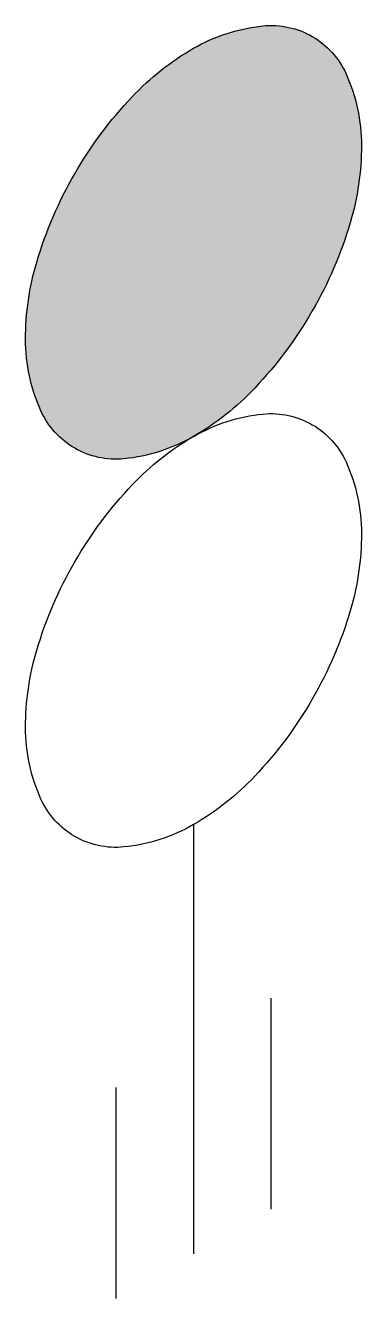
# Model space of a CAD drawing. Header units: millimetres. Extents: x -9887.07 to -9886.75, y -49.56 to -48.35.
import ezdxf

# ---------------------------------------------------------------- set-up
doc = ezdxf.new("R2010")
doc.units = ezdxf.units.MM
doc.header["$LTSCALE"] = 10
doc.layers.add('Tub_iso_componentes', color=2, linetype='Continuous')

msp = doc.modelspace()

# ---------------------------------------------------------------- hatches: boundary and pattern name
at = {"layer": 'Tub_iso_componentes'}
h = msp.add_hatch(color=1, dxfattribs=at)
edge = h.paths.add_edge_path()
edge.add_arc((-9887.135827276823, -48.42471104062684), 0.3889545640842137, 316.55052447379484, 329.99999999989586, ccw=False)
edge.add_arc((-9887.040366040386, -48.51514051928746), 0.2574618332094796, 299.9999999997219, 316.55052447358827, ccw=False)
edge.add_arc((-9886.99383014002, -48.59574306310122), 0.1643900324738837, 275.6571298248589, 300.00000000008976, ccw=False)
edge.add_arc((-9886.98530982507, -48.6817567664024), 0.07795535816727739, 239.9999999988865, 275.6571298235073, ccw=False)
edge.add_arc((-9886.985309825071, -48.68175676639778), 0.07795535817105036, 204.3428701767739, 240.0000000017416, ccw=False)
edge.add_arc((-9886.906559615469, -48.64612872394702), 0.1643900324707623, 179.9999999990638, 204.342870174447, ccw=False)
edge.add_arc((-9886.813487814732, -48.64612872394358), 0.2574618332073442, 163.4494755262631, 180.0000000001676, ccw=False)
edge.add_arc((-9886.687442970742, -48.68358584044607), 0.3889545640828631, 149.9999999997039, 163.449475525845, ccw=False)
edge.add_arc((-9886.687442970742, -48.68358584043784), 0.3889545640787517, 136.5505244746254, 150.0000000007536, ccw=False)
edge.add_arc((-9886.782904207179, -48.59315636178498), 0.2574618332094747, 119.99999999972351, 136.5505244735894, ccw=False)
edge.add_arc((-9886.829440107545, -48.51255381797125), 0.1643900324739022, 95.65712982485809, 120.00000000008609, ccw=False)
edge.add_arc((-9886.837960422494, -48.42654011467286), 0.07795535817024966, 59.999999999920476, 95.65712982463441, ccw=False)
edge.add_arc((-9886.837960422492, -48.42654011467184), 0.07795535816860127, 24.342870175426526, 60.000000000702414, ccw=False)
edge.add_arc((-9886.916710632097, -48.46216815712545), 0.1643900324707652, -9.337099982076325e-10, 24.342870174449274, ccw=False)
edge.add_arc((-9887.009782432833, -48.46216815712889), 0.2574618332073442, -16.550524473737028, 1.6922285794862546e-10, ccw=False)
edge.add_arc((-9887.135827276823, -48.42471104063409), 0.388954564080669, 330.0000000008214, 343.44947552693264, ccw=False)

# ---------------------------------------------------------------- linework, layer by layer
at = {"layer": 'Tub_iso_componentes', "color": 2}
msp.add_line((-9886.91163512378, -49.10603014098344), (-9886.91163512378, -49.51291500219074), dxfattribs=at)
at = {"layer": 'Tub_iso_componentes'}
for p, q in [((-9886.838305339314, -49.27057803138933), (-9886.838305339314, -49.47057803138935)), ((-9886.984964908248, -49.55525197299212), (-9886.984964908248, -49.35525197299211))]:
    msp.add_line(p, q, dxfattribs=at)
at = {"layer": 'Tub_iso_componentes', "color": 2}
for points in [[(-9886.798982743407, -48.61918832266819, -0.05875186753536952), (-9886.853453617396, -48.69220079628812, -0.07234108405764837), (-9886.91163512378, -48.73810900735107, -0.1066170543910094), (-9886.97762536037, -48.75933245118244, -0.1568512196707713), (-9887.024287504153, -48.74926808693485, -0.1568512196707719), (-9887.056334571158, -48.71388966714649, -0.1066170543910108), (-9887.070949647938, -48.64612872394297, -0.07234108405766991), (-9887.060282724107, -48.57278795585196, -0.05875186753539319), (-9887.024287504153, -48.48910855840154, -0.05875186753538451), (-9886.969816630166, -48.41609608478161, -0.07234108405765276), (-9886.91163512378, -48.37018787371866, -0.1066170543909943), (-9886.845644887191, -48.3489644298873, -0.1568512196707866), (-9886.798982743407, -48.35902879413488, -0.1568512196707702), (-9886.766935676404, -48.39440721392324, -0.1066170543909979), (-9886.752320599624, -48.46216815712677, -0.07234108405768937), (-9886.762987523454, -48.53550892521778, -0.05875186753539147)], [(-9886.798982743407, -48.9871094563006, -0.05875186753536952), (-9886.853453617396, -49.06012192992052, -0.07234108405764837), (-9886.91163512378, -49.10603014098347, -0.1066170543910094), (-9886.97762536037, -49.12725358481485, -0.1568512196707713), (-9887.024287504153, -49.11718922056725, -0.1568512196707719), (-9887.056334571158, -49.0818108007789, -0.1066170543910108), (-9887.070949647938, -49.01404985757537, -0.07234108405766991), (-9887.060282724107, -48.94070908948436, -0.05875186753539319), (-9887.024287504153, -48.85702969203394, -0.05875186753538451), (-9886.969816630166, -48.78401721841401, -0.07234108405765276), (-9886.91163512378, -48.73810900735107, -0.1066170543909943), (-9886.845644887191, -48.7168855635197, -0.1568512196707866), (-9886.798982743407, -48.72694992776728, -0.1568512196707702), (-9886.766935676404, -48.76232834755564, -0.1066170543909979), (-9886.752320599624, -48.83008929075917, -0.07234108405768937), (-9886.762987523454, -48.90343005885018, -0.05875186753539147)]]:
    msp.add_lwpolyline(points, format="xyb", close=True, dxfattribs=at)

doc.saveas('drawing.dxf')
